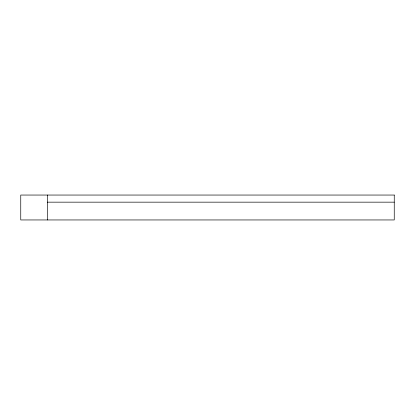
<?xml version="1.0" encoding="UTF-8"?>
<svg xmlns="http://www.w3.org/2000/svg" width="415" height="415" viewBox="0 0 415 415"><rect width="100%" height="100%" fill="white"/><g stroke="black" fill="none" stroke-linecap="round" stroke-linejoin="round"><path stroke-width="0.62" d="M47.429 202.162L394.25 202.162M47.429 195.05L47.429 219.95M394.25 195.05L20.75 195.05L20.75 219.95L394.25 219.95L394.25 195.05"/></g></svg>
